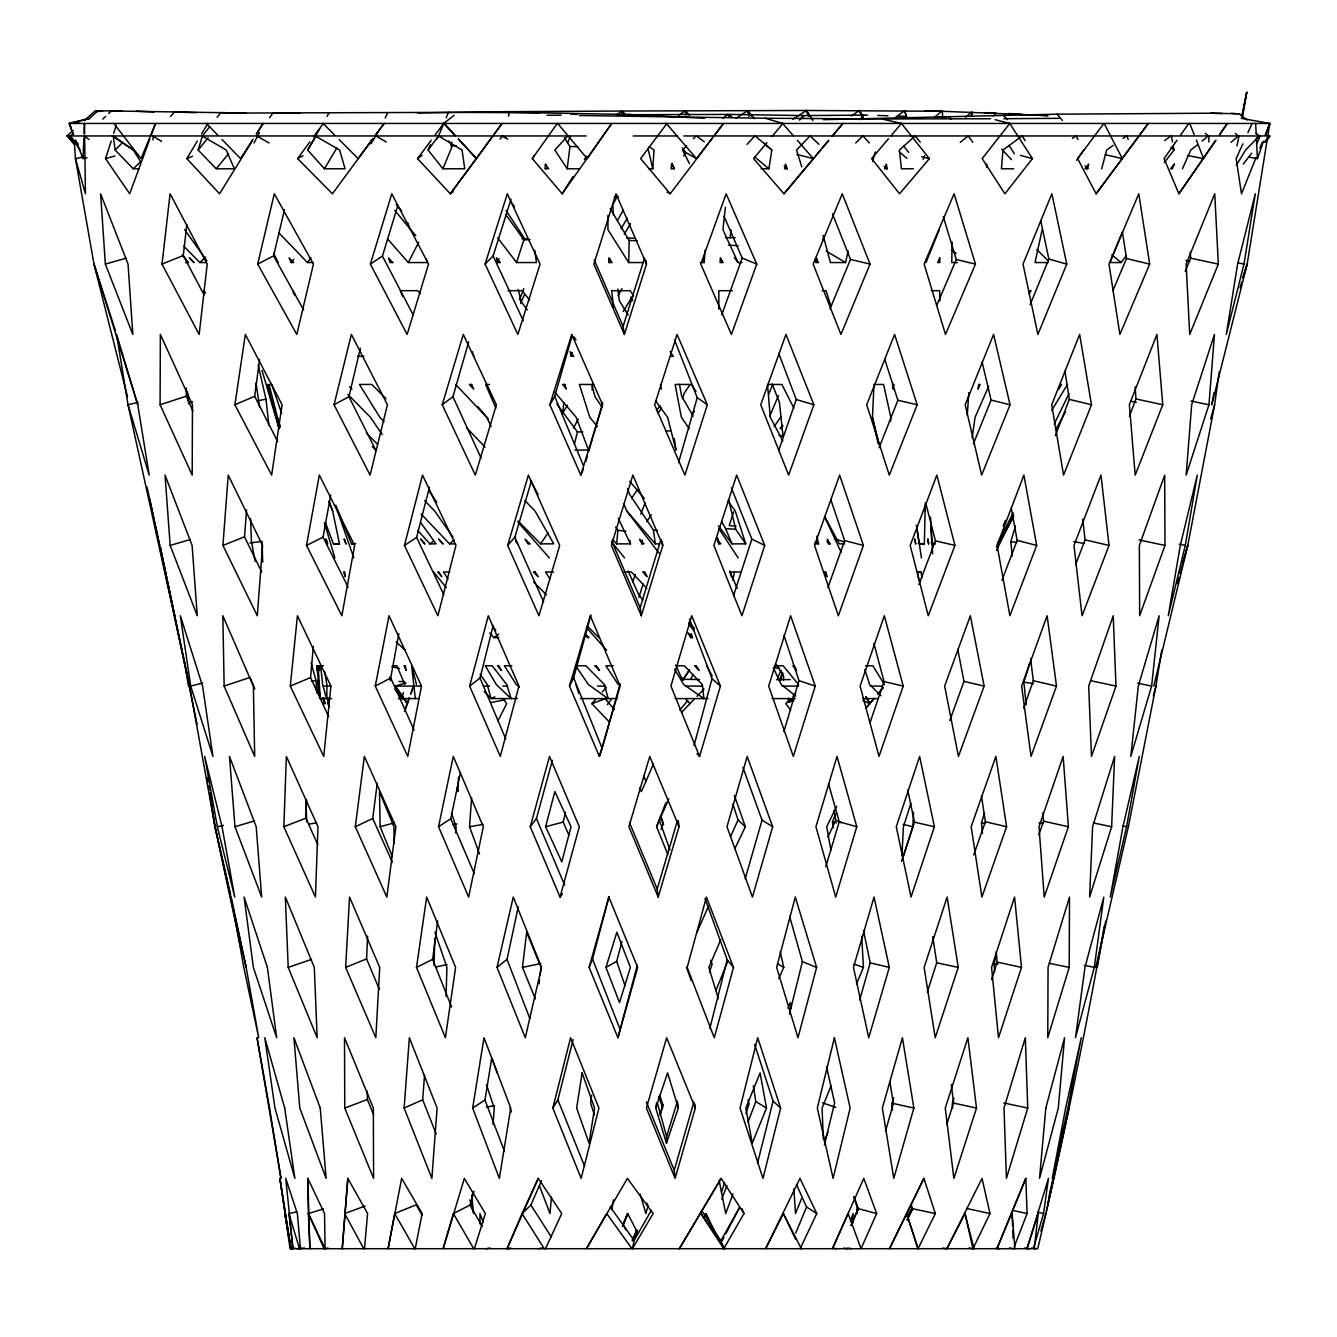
<?xml version="1.0" encoding="UTF-8"?>
<svg xmlns="http://www.w3.org/2000/svg" width="1337" height="1337" viewBox="0 0 1337 1337"><rect width="100%" height="100%" fill="white"/><g stroke="black" fill="none" stroke-linecap="round" stroke-linejoin="round"><path stroke-width="1.5" d="M607.934 215.374L607.934 229.73L628.691 262.553L642.813 262.553M160.089 404.76L160.356 334.434L192.461 404.76L192.194 475.103L160.089 404.76L186.344 396.17L186.227 388.031M718.788 309.148L718.855 290.681L732.308 290.681M1069.216 967.403L1069.5 897.06L1048.058 967.403L1047.757 1037.729L1069.216 967.403L1049.344 963.292M317.721 680.349L318.29 692.549M986.622 167.209L986.656 164.083M1208.849 141.989L1208.899 135.956M621.839 115.183L621.906 111.038L806.445 110.486L942.418 111.289L1021.903 114.447L1008.666 113.511M656.584 1102.841L655.748 1108.055L666.461 1143.219L666.595 1136.55L677.475 1101.086M628.691 262.553L629.175 240.476L610.19 208.622M952.195 242.03L951.727 262.553L957.376 262.553M434.024 965.331L434.776 938.44M446.073 996.349L446.909 967.403L434.96 932.24M921.444 557.93L916.48 525.307L919.221 543.858L924.352 543.858L925.304 502.896M283.845 826.734L286.369 756.408L317.972 826.734L315.432 897.06L283.845 826.734L305.872 818.16L306.541 799.543M852.789 1223.322L853.156 1213.545L850.349 1221.366M87.072 157.799L83.028 158.618L83.88 137.928M84.047 133.8L84.482 123.455L84.632 133.8M1111.632 826.734L1114.623 756.408L1092.596 826.734L1089.605 897.06L1111.632 826.734L1093.315 822.923M379.374 989.447L366.605 958.896L367.608 936.05M458.541 777.098L457.906 791.571L456.652 787.66M890.609 421.372L890.793 417.278L883.59 384.454L874.014 384.454L872.443 417.278L878.125 443.767M328.016 697.797L327.715 703.663L329.537 707.173M901.923 855.697L903.411 826.734L910.898 803.303M903.478 856.048L912.837 826.734L913.572 812.261M345.648 967.403L349.542 897.06L379.725 967.403L375.831 1037.729L345.648 967.403L366.605 958.896M318.691 692.549L318.925 688.538M700.304 262.553L704.215 262.553L705.034 250.236M493.069 1124.601L494.205 1108.055L486.451 1084.608M648.729 168.78L652.79 168.78L654.044 150.028L649.23 146.769M479.548 854.092L469.554 826.734L471.577 797.788M967.236 415.222L968.84 392.66M404.125 1108.055L409.356 1037.729L437.099 1108.055L431.868 1178.382L404.125 1108.055L422.693 1099.799L424.548 1074.981M222.928 545.429L228.226 475.103L262.587 545.429L257.289 615.755L222.928 545.429L244.521 536.839L246.56 509.949M455.616 832.951L456.101 826.734L451.471 813.063M660.645 1113.922L662.951 1105.047L659.743 1095.237M971.214 116.269L972.066 112.141L971.581 116.269M347.821 1178.382L342.239 1248.708L347.821 1178.382L367.608 1213.545L364.466 1248.708M1208.949 404.76L1214.464 334.434L1191.668 404.76L1186.153 475.103L1208.949 404.76L1190.983 401M783.398 680.199L783.699 676.388L776.362 664.573M328.651 716.665L310.568 677.575L313.343 646.389M551.462 1196.999L549.992 1213.545L539.413 1185.785M641.91 543.858L639.654 539.179L643.916 543.858L641.91 543.858L642.245 540.148M730.203 237.936L730.955 229.73M629.744 540.298L630.462 543.858L616.624 543.858L617.928 530.338L615.605 527.079M290.279 686.082L297.432 615.755L330.907 686.082L323.738 756.408L290.279 686.082L310.568 677.575M1151.625 686.082L1159.129 615.755L1138.305 686.082L1130.801 756.408L1151.625 686.082L1137.586 683.157M609.137 262.553L608.903 257.857L612.079 262.553L609.137 262.553L609.588 258.409M725.406 207.168L722.933 229.73L738.057 262.553L742.068 262.553M1034.286 1248.708L1038.214 1213.545L1027.017 1248.708L1048.442 1178.382L1043.579 1213.545L1033.902 1246.752M162.011 264.108L170.083 193.781L207.218 264.108L199.146 334.434L162.011 264.108L183.269 255.534L186.829 224.499M562.476 414.47L563.88 402.571M535.318 998.856L522.483 967.403L526.678 932.24L541.017 967.403L540.031 975.676M539.045 983.948L539.53 979.804M579.539 168.78L567.206 168.78L569.946 146.552L564.381 137.728M152.853 139.967L153.354 135.956M355.308 826.734L364.349 756.408L395.886 826.734L386.844 897.06L355.308 826.734L372.722 818.478L377.235 783.315M451.588 1007.045L432.653 959.314L437.65 920.942M592.107 390.036L592.859 384.103M591.622 1095.371L590.586 1103.242L594.464 1115.058M857.535 1207.344L856.699 1213.545L857.769 1207.695M277.712 441.645L254.665 396.27L259.545 359.87M1094.301 967.403L1103.794 897.06L1084.959 967.403L1075.466 1037.729L1094.301 967.403L1084.223 965.297M1153.781 686.082L1187.774 545.429L1214.631 404.76L1219.277 371.669M972.166 437.784L975.057 417.278L988.712 386.276M416.492 967.403L426.687 897.06L455.599 967.403L445.405 1037.729L416.492 967.403L432.653 959.314M234.894 404.76L245.34 334.434L282.09 404.76L271.645 475.103L234.894 404.76L254.665 396.27M761.087 168.78L768.892 168.78L771.817 150.028L764.062 143.226M1243.978 264.108L1255.309 193.781L1237.611 264.108L1226.296 334.434L1243.978 264.108L1237.878 262.854M1241.154 118.308L1269.799 123.455L1247.154 264.108L1211.79 404.76L1213.979 392.71M472.646 1108.055L483.994 1037.729L510.734 1108.055L499.37 1178.382L472.646 1108.055L484.963 1100.017L491.782 1057.818M1095.755 967.403L1128.378 826.734L1155.92 686.082L1161.786 649.916M611.828 1209.634L613.482 1199.874M295.093 1248.123L290.981 1248.708L279.901 1178.382L290.079 1248.708L1037.746 1248.708C1062.982 1141.898 1085.059 1034.27 1104.262 926.223M1242.524 117.004L1246.736 92.303L1241.655 116.82M1185.284 545.429L1197.284 475.103L1180.287 545.429L1168.287 615.755L1185.284 545.429L1179.167 544.159M1126.573 826.734L1139.274 756.408L1122.963 826.734L1110.262 897.06L1126.573 826.734L1122.512 825.898M306.507 545.429L319.326 475.103L354.656 545.429L341.837 615.755L306.507 545.429L323.036 537.173L330.74 494.974M414.086 730.052L390.722 677.993L398.844 633.588M1097.226 967.403L1105.682 921.176M422.275 1215.433L416.191 1204.821L394.666 1213.545L388.114 1248.708L401.635 1178.382L422.174 1213.545L415.205 1248.708M405.896 700.036L402.153 698.582L403.289 692.549M1242.424 114.815L1246.736 92.303M375.262 686.082L389.034 615.755L421.506 686.082L407.752 756.408L375.262 686.082L390.722 677.993M1087.7 168.78L1088.652 164.083L1085.126 168.78L1087.7 168.78L1085.092 165.855M438.553 826.734L453.26 756.408L483.325 826.734L468.635 897.06L438.553 826.734L450.753 818.712L460.429 772.485M610.107 1206.676L634.156 1240.485L632.418 1248.708L653.141 1213.545L627.421 1178.382L586.425 1248.708L606.697 1213.545L631.95 1248.708M1236.909 146L1239.031 135.956M529.836 1018.577L507.041 959.348L518.271 906.837M732.743 580.158L734.481 572.002M1042.158 229.73L1035.022 262.553L1048.091 262.553M823.174 235.513L830.411 262.553L845.586 262.553L848.126 250.955M1049.144 1195.963L1054.926 1169.591L1053.088 1177.412M1046.303 1211.523L1068.998 1108.055M545.329 168.78L545.262 164.083L548.605 168.78L545.329 168.78L546.181 164.902M497.03 967.403L513.274 897.06L541.535 967.403L525.291 1037.729L497.03 967.403L507.041 959.348M375.964 450.586L348.94 396.671L360.338 348.238M257.69 264.108L274.302 193.781L313.426 264.108L296.814 334.434L257.69 264.108L273.567 255.868L284.48 209.658M450.987 145.917L451.906 142.073M822.857 240.008L823.809 236.014M568.944 835.174L563.178 822.088L565.568 812.194M824.377 1145.09L834.622 1102.891L826.517 1066.725M574.442 444.018L577.417 431.884L556.877 404.025M334.049 404.76L351.38 334.434L387.429 404.76L370.082 475.103L334.049 404.76L348.94 396.671M789.448 1014.098L802.401 961.654L789.582 916.363M505.804 739.144L480.033 678.043L493.186 625.549M757.461 1163.407L773.087 1101.12L754.636 1044.464M780.624 1108.055L762.976 1178.382L740.063 1108.055L757.711 1037.729L780.624 1108.055L773.087 1101.12M552.833 1108.055L570.598 1037.729L598.926 1108.055L581.144 1178.382L552.833 1108.055L557.88 1099.916L573.105 1039.634M709.83 1028.42L727.211 959.816L705 898.481M404.459 545.429L422.509 475.103L455.934 545.429L437.884 615.755L404.459 545.429L416.592 537.39L429.478 487.153M1153.313 696.126L1155.92 686.082M545.63 826.734L554.855 791.571L571.033 826.734L561.807 861.897L545.63 826.734L563.178 822.088M637.298 965.247L617.928 1037.729L589.116 967.403L592.542 959.097L609.037 896.525M625.031 985.753L616.708 961.387L621.922 941.482M1101.721 168.78L1106.652 150.028L1113.22 145.332M469.638 686.082L488.289 615.755L518.957 686.082L500.305 756.408L469.638 686.082L480.033 678.043M816.623 967.403L797.988 1037.729L776.647 967.403L795.298 897.06L816.623 967.403L802.401 961.654M694.02 745.561L712.036 678.728L689.541 619.115M994.644 971.765L994.076 963.476L996.282 955.403M530.254 826.734L549.507 756.408L579.305 826.734L560.053 897.06L530.254 826.734L536.438 818.562L552.382 760.302M648.027 1205.74L645.871 1213.545L640.105 1194.008M733.512 967.403L714.276 1037.729L687.185 967.403L706.437 897.06L733.512 967.403L727.211 959.816M573.657 677.759L602.218 748.57L599.36 756.408L569.495 686.082L573.657 677.759L590.971 614.886M602.77 746.614L620.067 683.759M780.106 679.948L782.195 672.344M1177.245 583.6L1178.916 577.567M1180.019 573.556L1187.774 545.429L1182.66 563.011M571.25 356.31L570.047 351.631L573.824 356.31L571.25 356.31L572.37 352.366M589.116 967.403L608.853 897.06L637.665 967.403L617.928 1037.729M1210.67 418.832L1214.631 404.76M859.641 1000.093L870.203 962.874L863.501 930.602M885.595 1130.885L893.4 1103.526L889.807 1081.432M913.873 1108.055L893.784 1178.382L882.336 1108.055L902.408 1037.729L913.873 1108.055L893.4 1103.526M1040.854 1231.126L1045.868 1213.545M583.467 468.886L580.793 475.103L549.875 404.76L554.688 396.437L572.219 335.453M585.84 461.432L587.528 455.533M588.664 451.588L602.786 402.437M442.229 404.76L463.287 334.434L496.378 404.76L475.32 475.103L442.229 404.76L452.942 396.721L468.719 341.787M678.544 462.602L697.245 397.641L674.433 339.765M482.239 1226.413L469.989 1205.088L473.966 1191.25M745.194 878.743L762.04 820.149L742.937 767.388M772.669 826.734L752.447 897.06L726.977 826.734L747.182 756.408L772.669 826.734L762.04 820.149M674.884 1176.376L674.232 1170.326L693.903 1101.955M695.324 1108.055L675.101 1178.382L646.423 1108.055L666.645 1037.729L695.324 1108.055L694.889 1104.028M469.989 1205.088L453.393 1213.545L443.132 1248.708L464.34 1178.382L485.348 1213.545L474.401 1248.708M889.306 967.403L868.732 1037.729L853.474 967.403L874.047 897.06L889.306 967.403L870.203 962.874M507.676 545.429L528.399 475.103L559.685 545.429L538.945 615.755L507.676 545.429L514.845 537.24L531.541 480.585M569.495 686.082L590.285 615.755L620.151 686.082L599.36 756.408M783.883 731.623L798.991 680.633L783.95 635.309M508.444 116.219L509.631 112.258L628.607 114.497L704.766 118.291M678.277 820.701L679.046 826.734L658.205 897.06L657.186 889.021L677.458 820.634M699.585 756.408L720.426 686.082L691.747 615.755L670.907 686.082L699.585 756.408L696.928 753.633M825.765 866.727L839.235 821.787L828.505 783.616M856.783 826.734L835.709 897.06L815.938 826.734L837.012 756.408L856.783 826.734L839.235 821.787M1012.176 556.058L1010.805 541.569L1015.502 525.942M872.576 161.276L875.384 151.9M982.461 833.235L981.492 822.89L984.433 813.113M953.949 1098.345L952.178 1104.195L952.579 1108.34M1239.984 287.89L1241.772 281.94M1242.975 277.979L1247.154 264.108L1242.758 277.778M1027.735 1108.055L1006.41 1178.382L1004.003 1108.055L1025.329 1037.729L1027.735 1108.055L1003.786 1102.958M370.382 264.108L391.774 193.781L428.525 264.108L407.133 334.434L370.382 264.108L382.432 256.069L397.891 205.28M662.183 541.401L662.768 545.429L641.309 615.755L640.139 607.717L661.013 539.329M1026.164 704.9L1023.891 682.154L1029.841 662.6M202.054 135.956L226.237 150.028L234.343 168.78L216.243 168.78L198.143 150.028L202.439 135.956L209.759 126.631M549.875 404.76L571.718 334.434L602.619 404.76L580.793 475.103M605.945 967.403L616.858 932.24L630.395 967.403L619.499 1002.566L605.945 967.403L616.708 961.387M815.252 686.082L793.309 756.408L768.691 686.082L790.618 615.755L815.252 686.082L798.991 680.633M645.838 260.097L646.49 264.108L624.396 334.434L623.092 326.412L644.568 258.024M485.097 264.108L507.308 193.781L540.064 264.108L517.854 334.434L485.097 264.108L493.119 255.919L511.018 199.263M745.946 1113.637L749.054 1103.794L748.085 1099.85M534.716 250.236L536.455 262.553L516.583 262.553L523.87 239.758L505.988 214.873M638.802 597.555L643.13 583.985M707.34 404.76L684.895 475.103L654.629 404.76L677.074 334.434L707.34 404.76L697.245 397.641M991.519 979.737L997.151 962.088L996.215 951.693M946.68 1124.584L953.582 1103.092L951.309 1084.474M976.511 1108.055L953.883 1178.382L945.259 1108.055L967.888 1037.729L976.511 1108.055L953.582 1103.092M149.794 139.081L129.706 193.781L105.539 158.618L111.222 141.037M113.745 133.215L116.269 125.411M733.645 511.87L729.25 525.508L736.085 526.377M927.276 992.138L936.736 962.774L932.741 936.602M733.478 595.767L751.845 539.129L731.372 487.804M764.714 545.429L741.935 615.755L713.874 545.429L736.67 475.103L764.714 545.429L751.845 539.129M721.445 1192.286L724.637 1182.526M958.211 967.403L935.215 1037.729L924.134 967.403L947.131 897.06L958.211 967.403L936.736 962.774M1021.501 967.403L998.488 1037.729L991.553 967.403L1014.566 897.06L1021.501 967.403L997.151 962.088M901.506 861.262L914.491 822.188L907.756 790.033M934.396 826.734L911.032 897.06L896.275 826.734L919.639 756.408L934.396 826.734L914.491 822.188M655.748 1108.055L667.614 1072.892L678.327 1108.055L666.461 1143.219M870.036 722.648L884.024 681.569L873.897 643.314M682.355 398.81L684.377 392.894L690.143 384.521M659.592 1114.841L662.951 1105.047M1038.832 834.84L1043.528 821.169L1042.91 812.896M1068.38 826.734L1044.23 897.06L1038.999 826.734L1063.149 756.408L1068.38 826.734L1043.528 821.169M778.669 450.536L796.267 399.512L778.769 353.52M903.227 686.082L879.011 756.408L860.092 686.082L884.325 615.755L903.227 686.082L884.024 681.569M409.44 697.797L404.509 711.485L409.306 697.797M1115.977 686.082L1091.477 756.408L1088.702 686.082L1113.22 615.755L1115.977 686.082L1090.708 680.7M709.412 972.066L712.153 964.244L710.783 960.334M973.72 854.928L985.386 821.72L981.408 795.599M1006.594 826.734L981.876 897.06L971.18 826.734L995.881 756.408L1006.594 826.734L985.386 821.72M1023.641 708.192L1033.3 680.717L1030.576 658.489M1249.46 157.231L1257.432 158.618L1263.615 141.037M1265.688 135.171L1269.799 123.455L69.156 123.455L73.535 134.552M893.801 1097.894L891.712 1103.744L892.431 1109.961M827.937 587.511L844.65 540.633L830.795 499.603M863.401 545.429L838.332 615.755L814.551 545.429L839.636 475.103L863.401 545.429L844.65 540.633M813.865 404.76L788.646 475.103L760.736 404.76L785.955 334.434L813.865 404.76L796.267 399.512M721.779 314.713L742.202 258.058L724.002 216.243M756.759 264.108L731.406 334.434L700.789 264.108L726.141 193.781L756.759 264.108L742.202 258.058M1164.978 545.429L1139.659 615.755L1139.358 545.429L1164.694 475.103L1164.978 545.429L1138.957 539.914M1056.497 686.082L1031.028 756.408L1021.635 686.082L1047.105 615.755L1056.497 686.082L1033.3 680.717M949.771 720.526L963.994 681.419L957.743 649.247M660.996 829.542L663.135 823.726L660.411 815.954M984.132 686.082L958.445 756.408L944.657 686.082L970.361 615.755L984.132 686.082L963.994 681.419M151.231 135.171L155.543 123.455L141.07 158.618L113.795 123.455M632.585 582.046L635.376 574.475M721.796 1199.139L726.91 1185.451M732.977 1194.008L725.69 1213.545L719.122 1180.337M519.541 299.889L523.77 288.675M918.853 584.57L935.432 540.85L925.639 502.662M954.936 545.429L928.262 615.755L910.196 545.429L936.869 475.103L954.936 545.429L935.432 540.85M640.807 514.21L645.119 502.913M748.001 1122.094L755.806 1101.588L753.333 1085.828M1001.948 580.291L1017.156 540.382L1011.307 508.227M1036.676 545.429L1009.886 615.755L997.084 545.429L1023.891 475.103L1036.676 545.429L1017.156 540.382M1129.414 416.191L1135.982 398.944L1135.113 386.794M497.448 262.553L496.528 257.857L500.305 262.553L497.448 262.553L498.918 258.726M1075.617 564.548L1085.092 539.83L1082.719 519.14M1109.042 545.429L1082.051 615.755L1073.995 545.429L1100.969 475.103L1109.042 545.429L1085.092 539.83M667.848 854.493L656.567 826.734L665.809 802.868M1055.361 435.695L1069.333 399.362L1064.937 371.051M1025.797 1178.382L996.951 1248.708L1025.797 1178.382L1027.134 1213.545L1014.181 1246.869M627.471 1214.029L623.326 1224.659L625.933 1229.99M632.735 1240.636L636.88 1229.99M1162.755 404.76L1135.18 475.103L1129.364 404.76L1156.923 334.434L1162.755 404.76L1135.982 398.944M879.061 447.795L897.879 400.264L884.726 359.235M917.165 404.76L889.289 475.103L866.727 404.76L894.603 334.434L917.165 404.76L897.879 400.264M1091.493 404.76L1063.567 475.103L1051.718 404.76L1079.644 334.434L1091.493 404.76L1069.333 399.362M923.082 159.404L924.586 155.644M622.474 1226.497L627.688 1213.545L636.746 1231.126L633.103 1239.917M1256.028 157.666L1241.488 193.781L1236.157 158.618L1242.858 143.811M1259.855 148.156L1262.145 142.457M1265.22 134.853L1269.799 123.455M926.006 262.553L939.276 229.73M715.947 990.466L728.03 960.601M1010.053 404.76L981.659 475.103L965.197 404.76L993.575 334.434L1010.053 404.76L991.101 400.081L982.093 361.943M831.062 1085.845L822.071 1108.055L823.341 1139.074M824.244 1141.363L827.987 1132.121M801.498 1198.737L795.515 1213.545L793.844 1188.727M973.386 443.784L991.101 400.081M766.502 1108.055L752.23 1143.219L745.845 1108.055L760.101 1072.892L766.502 1108.055L755.806 1101.588M1003.168 526.043L1005.457 520.427M1122.595 231.652L1110.011 262.553L1121.074 262.553L1126.072 255.985M1185.217 271.478L1190.632 258.175L1190.314 251.974M1218.341 264.108L1189.713 334.434L1186.136 264.108L1214.748 193.781L1218.341 264.108L1190.632 258.175M780.006 680.767L783.081 673.263M1030.125 304.686L1048.86 259.06L1040.788 220.889M1066.759 264.108L1037.88 334.434L1023.006 264.108L1051.885 193.781L1066.759 264.108L1048.86 259.06M443.884 123.238L438.536 135.956L462.034 150.028L464.741 168.78L442.898 168.78L452.391 145.716L448.814 140.987M830.043 308.83L850.499 259.411L832.466 213.803M870.036 264.108L840.956 334.434L813.163 264.108L842.26 193.781L870.036 264.108L850.499 259.411M622.574 1225.862L627.688 1213.545M632.317 1240.636L636.746 1229.99M833.152 827.687L832.466 821.72L835.592 814.183M795.716 1233.115L806.562 1206.977L796.451 1184.482M567.573 142.842L569.963 137.109M856.449 984.049L863.435 967.403L861.713 936.368M446.174 117.806L448.463 112.358L245.941 113.043L96.932 110.737L94.96 111.138L84.03 120.798M769.694 416.225L778.452 395.585M1112.835 290.814L1126.523 258.509L1122.478 232.387M1149.686 264.108L1119.888 334.434L1108.991 264.108L1138.79 193.781L1149.686 264.108L1126.523 258.509M936.853 305.137L956.289 259.512L943.237 216.544M975.458 264.108L945.493 334.434L924.134 264.108L954.1 193.781L975.458 264.108L956.289 259.512M442.898 168.78L428.124 150.028L430.414 144.663M720.827 939.644L708.861 967.403L718.353 998.655M1257.098 142.992L1260.139 135.956M545.513 1248.708L561.724 1213.545L538.259 1178.382L507.057 1248.708L522.048 1213.545L530.923 1205.072L541.468 1180.738M787.961 1008.115L790.368 1002.566L791.337 1008.416M653.542 763.811L641.426 791.571L639.721 787.877M254.013 142.992L259.378 132.664M656.567 826.734L668.751 798.974M998.455 543.858L1013.73 516.517M768.725 393.914L772.819 384.588M781.075 670.221L777.783 677.692L780.992 679.781M696.995 932.24L708.426 906.319M876.654 1213.545L861.028 1248.708L848.126 1213.545L832.433 1248.708L863.769 1178.382L876.654 1213.545L858.237 1208.598L854.376 1197.367M782.897 425.467L781.493 428.592L780.089 428.592L782.429 425.467M1182.426 168.78L1190.832 150.028L1197.217 144.914M520.561 303.449L524.672 294.324M730.47 836.778L738.057 819.965L732.96 804.155M778.752 978.5L783.766 967.403L780.206 951.777M1069.032 393.563L1054.158 424.18M1247.906 132.714L1252.101 123.455M538.259 1178.382L522.048 1213.545L544.276 1248.708M827.82 837.079L835.742 820.3L834.154 810.473M800.161 1248.708L816.773 1213.545L799.961 1178.382L765.6 1248.708L783.348 1213.545L801.314 1248.708M734.732 848.945L745.361 826.734L734.381 795.482M996.533 550.426L1013.647 514.795L999.474 542.037M907.205 1219.929L912.586 1208.748L935.332 1213.545L918.068 1248.708L906.636 1213.545L923.9 1178.382L935.332 1213.545M907.171 1219.929L912.586 1208.748M969.074 1247.906L972.952 1248.708L989.998 1213.545L982.026 1178.382L946.88 1248.708L964.963 1213.545L973.988 1248.708M836.678 806.378L826.717 826.734L830.895 850.182M923.9 1178.382L889.489 1248.708L906.636 1213.545L917.951 1248.708M377.87 132.363L371.001 143.778M385.173 118.007L387.78 112.609M997.419 543.858L1013.212 512.873M387.73 239.106L408.32 262.553L418.698 242.248M497.698 721.245L506.723 703.663L503.197 698.867M1055.495 430.029L1065.372 412.08M617.527 195.653L612.764 204.862L613.516 215.257M722.13 1240.82L723.985 1237.277M725.824 1233.733L739.745 1207.194L720.844 1240.82L723.752 1248.708L744.007 1213.545L742.002 1208.681M691.095 678.344L692.95 674.817M573.523 427.924L578.286 418.999M618.129 295.711L621.939 288.642M315.231 135.956L339.665 150.028L345.046 168.78L324.44 168.78L307.677 150.028L319.627 128.853M996.667 547.1L998.655 543.507M1000.628 539.897L1012.544 518.255M907.104 1217.088L912.085 1208.046M534.215 155.56L532.327 158.618L562.208 193.781L572.921 176.618M907.589 1216.336L911.45 1209.367M617.427 220.605L623.527 209.675M721.128 1178.382L679.33 1248.708L721.128 1178.382L744.007 1213.545M651.286 1210.353L634.156 1240.485M621.07 228.711L627.32 218.165M624.279 234.226L630.512 223.663M327.047 116.403L329.002 112.843M324.44 168.78L336.824 147.989M252.175 141.037L219.552 193.781L186.829 158.618L197.341 141.037M201.536 134.001L207.853 123.455M1006.193 528.316L1012.393 517.954M1051.718 410.359L1067.478 384.454M1236.274 165.37L1245.599 150.028L1259.337 135.956L1256.111 133.433M1266.891 139.466L1269.03 135.956L1264.418 142.207M623.259 311.404L632.752 295.861M562.225 413.818L567.49 405.178M632.334 1239.884L637.582 1231.243M307.677 150.028L316.2 136.073M256.52 134.001L263.055 123.455L256.303 134.001M703.897 1217.071L706.07 1213.545L714.426 1231.126M1029.106 293.806L1031.111 290.681L1029.289 290.681M632.535 1239.783L635.911 1234.502M252.944 139.282L240.576 158.618L222.059 139.566M631.849 497.966L637.465 489.459M689.374 670.088L682.655 680.232L689.641 669.937M658.138 413.166L661.497 408.119M584.353 159.571L586.642 156.145M1215.985 140.201L1178.9 193.781L1164.076 158.618L1177.011 140.201M1219.377 135.171L1227.266 123.455L1220.196 133.75M518.154 521.029L540.616 543.858L548.086 532.845M646.79 521.631L651.37 514.879M1265.855 142.207L1270.15 135.956L755.171 135.956L771.817 150.028M269.573 117.823L272.965 112.893L300.34 113.093M1178.9 193.781L1215.467 140.602M683.608 155.911L685.898 152.635L682.221 147.889M774.173 426.536L781.042 416.643M1076.569 160.256L1083.689 150.028M1180.538 135.171L1188.76 123.455M562.208 193.781L611.728 123.455L587.177 158.618L557.679 123.455M692.098 414.587L694.455 411.228M532.327 158.618L557.278 123.455M436.848 139.048L439.305 135.672M656.434 410.71L660.01 405.779M373.023 138.53L332.428 193.781L297.616 158.618L309.85 141.872M313.526 136.842L323.32 123.455M371.719 140.201L358.132 158.618L339.147 139.566M428.124 150.028L438.536 135.956M1096.106 193.781L1148.249 123.455L1096.106 193.781L1077.639 158.618L1103.861 123.455M453.31 191.659L450.335 193.781L417.528 158.618L431.233 140.201M434.96 135.171L443.683 123.455L454.045 115.4M666.962 123.455L640.64 158.618L670.205 193.781L712.354 138.179M278.731 232.705L307.477 262.553L311.07 257.757M560.053 897.06L562.526 893.801M714.827 134.903L723.518 123.455L696.527 158.618L685.898 152.635M607.399 704.599L611.093 699.803M1164.36 162.529L1173.953 150.028L1173.217 146M1243.276 164.083L1251.666 153.153M1009.753 123.455L982.194 158.618L1004.889 193.781L1032.431 158.618L1009.753 123.455L995.179 119.712M217.095 117.305L220.755 112.642L245.941 113.043M291.265 262.553L293.639 262.553L289.043 257.857L291.265 262.553L293.839 259.294M198.143 150.028L208.104 137.761M216.243 168.78L228.594 153.671M499.988 139.081L502.578 135.956L506.105 138.112M866.058 708.058L873.88 698.867M877.874 694.07L883.189 687.686M766.92 142.624L753.6 158.618L783.967 193.781L828.171 141.037M772.251 136.24L782.914 123.455L765.132 118.241L579.255 115.483M783.967 193.781L828.756 140.268M832.199 136.24L842.912 123.455L832.617 135.689M888.487 138.747L871.624 158.618L899.567 193.781L929.382 158.618L901.439 123.455L881.969 118.96L990.583 118.759M891.077 135.689L901.439 123.455M866.276 707.49L874.097 698.315M878.008 693.719L883.222 687.619M679.764 709.997L687.686 700.722M170.501 116.52L174.462 112.024L196.272 112.676M859.691 119.678L863.769 115.116L867.596 115.116M608.669 721.245L591.823 703.663L595.75 699.268M602.302 691.948L606.229 687.552M567.724 135.956L554.822 150.028L567.206 168.78M746.965 144.396L754.887 135.956L696.443 135.956L704.298 141.822M686.616 145.8L682.572 150.028L689.491 163.666M693.368 138.764L696.076 135.956L683.759 135.956M810.005 135.956L796.534 150.028L801.799 166.908M681.502 712.454L694.17 699.268M696.995 696.343L704.031 689.006M790.033 699.268L785.805 703.663L790.668 710.064M792.858 696.343L795.682 693.402M139.165 168.78L133.265 168.78L115.132 150.028L122.369 142.792M855.713 142.992L862.883 135.956M102.815 119.143L105.74 116.352M108.648 113.545L111.573 110.737L122.269 111.222M133.265 168.78L140.602 161.727M799.743 119.812L804.139 115.584L863.769 115.116M792.691 698.148L788.579 702.209L788.329 698.248M183.771 246.142L199.831 262.553L205.664 257.072M73.435 133.148L70.376 135.956L80.07 150.028M88.743 119.143L97.919 110.737L102.498 110.988M799.509 119.795L804.139 115.584L729.3 114.414L616.14 114.748M993.257 115.918L996.266 113.21L984.55 112.676M915.16 135.956L899.383 150.028L901.439 168.78L913.372 168.78M965.765 117.238L971.514 112.141M73.1 130.441L66.85 135.956L586.158 135.956M1231.076 142.34L1238.346 135.956L1235.288 133.433M722.849 118.441L727.512 114.414L729.651 117.422M421.122 514.026L449.55 543.858L454.279 539.881M935.415 116.453L941.783 111.289M960.25 142.34L968.189 135.956M1201.996 141.07L1208.364 135.956L1205.322 133.299M417.746 530.438L429.896 543.858L433.138 541.335M1164.644 140.636L1170.861 135.956M895.021 117.857L904.614 110.653L907.021 117.857M417.528 158.618L422.124 155.293M1123.08 138.296L1126.372 135.956M616.892 114.598L621.906 111.038L626.368 115.333M1072.441 138.296L1075.784 135.956M851.117 115.985L859.641 110.453L863.786 119.411M489.76 632.953L493.804 637.632L498.785 634.223M678.795 115.233L685.246 110.871L689.441 115.166M791.12 700.404L788.446 702.209L793.927 700.789M792.874 119.327L806.445 110.486L812.762 120.046M735.851 118.375L747.667 110.687L754.302 118.659M297.616 158.618L302.964 155.71M494.824 696.878L491.013 698.582L484.211 691.547M186.829 158.618L192.545 156.245M344.762 1108.055L344.511 1037.729L373.341 1108.055L373.591 1178.382L344.762 1108.055L367.357 1099.482L367.324 1091.209M365.068 1206.041L344.662 1213.545L363.748 1248.708M591.823 703.663L604.859 698.867M288.207 967.403L285.333 897.06L314.295 967.403L317.17 1037.729L288.207 967.403L311.488 959.381M224.148 686.082L222.844 615.755L253.378 686.082L254.682 756.408L224.148 686.082L249.969 677.441L254.799 688.939M307.811 1178.382L308.362 1213.545L325.092 1248.708L324.54 1213.545L307.811 1178.382L309.883 1248.708L308.362 1213.545L323.521 1208.932M234.978 826.734L229.463 756.408L256.186 826.734L261.684 897.06L234.978 826.734L254.348 820.885M170.167 545.429L165.036 475.103L192.11 545.429L197.258 615.755L170.167 545.429L190.038 539.613M105.356 264.108L100.593 193.781L128.051 264.108L132.814 334.434L105.356 264.108L126.113 258.191M395.434 686.082L407.384 703.663L395.067 686.082L406.13 682.906M105.539 158.618L114.949 155.961M392.293 856.348L380.126 826.734L393.93 822.957M190.706 686.082L180.345 615.755L202.572 686.082L212.934 756.408L190.706 686.082L202.672 683.073M71.329 129.305L69.357 123.455L87.373 119.026M69.156 123.455L89.295 118.542M73.034 123.455L79.084 121.985M138.129 402.337L128.034 404.76L189.62 686.082L215.006 826.734L241.145 949.053M217.346 826.734L204.661 756.408L222.042 826.734L234.727 897.06L217.346 826.734L223.429 825.397M435.845 966.985L447.126 964.512M522.483 967.403L540.817 963.526M304.385 1247.922L300.474 1248.708L297.349 1213.545L285.75 1178.382L292.953 1248.708L288.876 1213.545L296.764 1211.874M311.905 681.235L315.983 680.433L311.07 662.784M83.629 157.014L75.457 158.618L93.991 264.108L127.466 396.721M490.746 702.527L504.768 699.886M257.957 400.682L265.979 399.195L258.158 364.934M486.3 1248.708L490.228 1247.989M453.076 824.645L456.92 823.96M538.51 1248.708L542.387 1248.023M469.554 826.734L483.041 824.428M309.014 824.11L316.752 822.79M188.701 402.47L192.645 401.819M486.367 1107.036L494.606 1105.699M507.191 1248.708L511.018 1248.089M328.183 1248.106L324.106 1248.708L308.362 1213.545M249.935 542.972L261.952 541.351L262.737 562.041M297.098 1248.708L301.176 1248.19M335.754 505.252L351.598 543.858L355.709 543.591M417.562 112.96L497.531 111.74M823.425 119.678L1057.199 114.18L1062.347 120.397M1222.302 113.495L1210.837 113.21L1239.917 113.795L1238.797 113.795M1211.506 113.21L1056.965 114.18M523.87 239.758L530.12 239.674M1058.937 118.324L1003.719 118.709M452.391 145.716L456.301 145.666M621.906 111.038L497.314 111.74M546.967 115.266L561.072 115.149M521.965 238.738L528.132 238.705M725.389 237.685L735.216 237.635M776.496 679.664L790.2 679.614M96.932 110.737L97.919 110.737M110.603 110.737L111.573 110.737M95.278 111.172L98.236 111.623M136.307 111.188L153.972 111.974M1231.11 113.294L1236.859 113.762M628.607 114.497L657.152 116.001M1003.402 115.199L1007.429 119.645M948.585 116.453L951.443 119.244M881.969 118.96L765.132 118.241M633.186 135.956L677.592 135.956M674.283 168.78L671.09 168.78L671.625 164.083L674.283 168.78L672.06 163.348M787.309 168.78L784.568 168.78L785.521 164.083L787.309 168.78L784.217 166.356M887.216 168.78L884.626 168.78L886.347 164.083L887.216 168.78L884.192 166.306M1013.764 168.78L1001.43 168.78L1002.984 150.028L1022.07 135.956L1025.145 140.636M614.201 196.907L618.379 196.907M626.669 238.12L634.323 238.136M185.626 262.553L188.55 262.553L182.267 254.732M199.831 262.553L206.048 262.553M307.477 262.553L313.176 262.553M408.32 262.553L427.305 262.553L426.202 258.693M722.816 262.553L720.058 262.553L720.376 257.857L722.816 262.553L720.793 259.094M818.11 262.553L815.837 262.553L816.573 257.857L818.11 262.553L814.651 260.297M507.993 290.681L522.115 290.681L529.586 300.056M822.105 290.681L826.049 290.681L830.945 306.123M931.304 290.681L939.644 290.681L939.911 300.942M357.647 356.31L363.865 356.31M670.706 356.31L673.296 356.31L670.121 351.631M489.543 384.454L485.598 384.454L495.893 408.153M593.595 384.454L579.389 384.454L589.784 417.278L597.422 426.653M574.91 450.084L588.514 450.084L576.163 417.278L554.855 392.259M325.409 522.633L333.431 543.858L339.498 543.858L332.646 511.035L329.036 501.275M351.598 543.858L354.89 543.858M429.896 543.858L436.029 543.858L420.62 522.533M449.55 543.858L455.65 543.858M540.616 543.858L553.752 543.858L535.067 511.035L524.856 500.606M623.677 503.748L626.802 511.035L655.28 543.858L659.241 543.858M718.855 543.858L720.86 543.858L717.083 539.179L718.855 543.858L717.618 537.775M718.42 525.809L732.007 543.858L745.695 543.858L735.266 511.035L728.03 501.191M814.4 543.858L818.545 543.858L816.874 536.137M830.127 543.858L828.388 543.858L827.285 539.179L830.127 543.858L826.901 541.518M844.733 543.858L839.285 543.858L824.728 516.517M935.399 543.858L931.939 543.858L930.836 523.352M449.65 571.985L443.383 571.985L448.029 578.904M553.585 571.985L545.529 571.985L549.875 578.904M624.061 571.985L631.398 571.985L646.79 588.397M740.581 571.985L730.236 571.985L737.155 588.397M922.079 577.785L920.942 571.985L917.75 571.985L918.786 580.191M493.804 637.632L498.818 637.632M692.482 637.632L688.104 632.953L690.677 637.632L692.482 637.632L691.279 633.671M317.053 665.759L317.22 670.455L316.969 665.759L318.089 665.759L320.312 698.582L324.456 698.699M323.537 665.759L320.629 665.759L322.668 684.527L326.495 698.582M393.295 665.759L396.872 665.759L404.81 684.527M511.87 665.759L504.4 665.759L516.299 684.527L519.207 687.084M613.299 665.759L605.878 665.759L618.179 684.527M676.505 665.759L684.293 665.759L702.293 684.527L703.897 698.582M774.19 665.759L783.164 665.759L798.507 684.527M865.507 665.759L872.844 665.759L884.426 684.527M323.47 686.082L326.88 686.082M327.181 686.082L330.841 686.082M395.067 686.082L421.255 686.082M483.342 686.082L489.593 686.082M502.729 686.082L506.773 686.082M597.422 686.082L605.527 686.082M686.082 686.082L702.694 686.082M782.245 686.082L798.64 686.082M870.237 686.082L882.487 686.082M320.312 698.582L331.66 698.582M398.393 698.582L418.949 698.582M517.319 698.582L491.013 698.582L487.303 684.527L480.117 674.283M580.459 698.582L617.376 698.582M675.085 698.582L708.008 698.582M772.134 698.582L795.181 698.582M862.783 698.582L878.175 698.582M448.346 112.358L539.83 112.743M934.53 116.77L946.596 116.82M924.686 111.188L942.418 111.289L942.652 117.472M570.949 114.263L577.116 114.33M569.946 146.552L577.851 146.635M665.759 430.865L671.341 430.949M681.118 679.246L699.435 679.564M577.417 431.884L582.899 432.001M1021.418 114.447L1048.041 115.701M629.175 240.476L637.197 240.71M398.944 681.502L404.559 681.669M877.774 115.45L887.935 115.784M898.113 116.118L906.235 116.386M721.579 521.514L725.573 528.583L735.718 529.285L745.695 543.858M728.448 245.089L738.208 245.757M333.431 543.858L339.531 544.293M1036.843 114.915L1047.021 115.65M627.554 488.64L629.66 494.439L653.459 530.12L657.537 530.455M773.956 667.765L779.521 668.233M916.998 571.651L920.942 571.985M918.302 543.273L924.352 543.858M617.928 530.338L625.95 531.19M996.032 1248.156L999.992 1248.708M994.076 963.476L998.121 964.077M847.691 1248.089L851.803 1248.708M981.492 822.89L985.402 823.475M843.697 1248.106L847.742 1248.708M1010.805 541.569L1016.621 542.454M1023.891 682.154L1033.635 683.658M942.652 1248.089L946.629 1248.708M779.036 435.411L783.014 436.079L779.421 402.404L772.168 383.97M1039.033 822.823L1043.094 823.542M1024.643 1248.006L1028.654 1248.708M832.567 1248.006L836.444 1248.708M1073.929 541.619L1084.056 543.524M1187.44 155.51L1203.584 158.618L1196.314 140.101M1031.813 1247.906L1035.857 1248.708M931.17 542.672L935.148 543.474M1009.435 1247.889L1013.446 1248.708M1130.55 401.133L1136.316 402.353M1185.902 260.397L1189.78 261.216M1012.961 1210.503L1027.134 1213.545M1037.512 1212.224L1043.579 1213.545M966.567 1208.447L989.998 1213.545M1105.198 154.657L1122.328 158.618L1104.145 123.455M921.628 156.78L929.382 158.618M391.791 666.678L399.479 668.533M903.093 824.361L912.837 826.734M796.869 154.457L813.297 158.618L797.303 140.268M1020.415 155.376L1032.431 158.618M832.466 821.72L836.477 822.823M834.555 538.778L844.315 541.953M822.489 1102.808L835.826 1107.404M853.992 964.111L863.435 967.403M862.933 700.571L869.886 703.663L865.941 696.627M835.742 820.3L841.157 822.723M667.079 192.093L670.205 193.781M256.838 135.956L269.105 142.992M375.898 135.956L386.226 141.989M777.465 963.71L783.766 967.403M826.216 251.105L845.586 262.553M152.685 135.956L161.593 141.371M502.495 135.956L507.809 139.198M806.562 1206.977L816.773 1213.545M815.169 541.669L818.545 543.858M112.291 135.956L133.366 150.028L140.82 161.961M703.914 698.582L683.692 684.527L674.617 669.168M133.366 150.028L113.261 135.956L115.132 150.028M607.917 698.582L588.38 684.527L575.645 665.759L585.84 665.759L604.391 684.527L608.168 698.582M1240.469 115.032L1247.187 119.962M84.331 135.956L88.877 139.466M795.749 696.025L781.209 684.527L773.271 667.648M684.16 679.731L681.168 677.241L675.72 664.974M1111.816 254.782L1121.074 262.553M754.837 157.014L768.892 168.78M899.183 151.8L906.937 158.334M951.426 249.534L956.039 253.445M712.036 678.728L720.426 686.082M1170.928 147.237L1173.953 150.028M738.057 819.965L745.361 826.734M69.39 135.956L78.432 144.396M396.203 641.86L405.195 650.3M729.3 114.414L732.241 117.205M511.018 698.582L496.294 684.527L485.281 665.759L492.183 665.759L506.74 684.527L511.118 698.582M810.189 135.956L818.979 144.396M1036.793 249.518L1048.492 261.099M880.966 695.775L869.618 684.527L864.855 669.519M323.069 123.455L334.768 135.171M585.506 634.122L588.999 637.632L587.361 637.632L585.339 634.507M385.975 398.727L371.803 384.454L359.436 384.454L379.842 417.278L384.087 421.556M349.609 386.794L351.932 389.134M587.461 626.217L598.826 637.632M533.63 581.979L546.382 594.831M347.871 394.432L370.433 417.278L382.181 434.542M366.338 432.971L377.569 444.385M293.171 293.02L295.477 295.36L292.836 290.681M206.399 123.455L217.797 135.171M424.631 500.606L434.692 511.035L453.076 537.29M372.304 446.575L375.68 450.084M466.529 427.706L485.064 447.11M455.666 384.454L486.701 417.278L491.147 426.386M443.683 123.455L454.63 135.171M458.725 139.566L476.49 158.618L450.335 193.781L502.027 123.455L476.49 158.618L458.307 138.747M685.881 699.268L689.959 703.663M1001.747 149.192L1011.541 159.738M862.917 135.956L869.434 142.992M444.319 123.455L455.516 135.689M612.513 539.379L616.624 543.858M203.525 290.681L205.664 293.02M70.426 138.764L67.869 135.956L74.137 143.778M420.37 293.655L417.679 290.681L400.365 290.681L402.621 296.463M689.173 622.708L694.572 628.691M586.391 627.504L606.614 650.183M782.63 123.455L793.292 135.689M517.887 521.982L549.306 557.93M396.304 204.728L401.735 210.979M666.294 123.455L696.527 158.618M629.727 481.353L644.384 498.534M67.151 135.956L73.819 143.778M753.516 117.857L747.433 110.687L749.071 116.52M477.794 406.548L488.339 419.083M605.126 698.616L614.351 709.579M915.076 135.956L920.291 142.207M394.682 210.327L415.707 235.646M433.589 571.985L446.307 587.628M688.739 624.212L693.987 630.68M611.477 541.752L624.596 557.93M903.611 146.051L908.709 152.435M394.799 689.207L402.136 698.582M497.715 237.936L516.583 262.553M626.802 511.035L659.024 553.083M734.381 257.707L738.057 262.553M968.122 135.956L972.835 142.207M510.801 201.837L514.511 206.75M573.573 336.623L576.03 339.916M655.548 400.866L667.614 417.278L675.954 450.084L674.299 438.62M527.279 309.883L521.129 301.46L518.221 289.577M642.913 600.246L638.184 593.611L628.173 571.049M184.69 229.73L206.951 260.899M812.629 120.046L806.044 110.486L808.484 115.951M689.274 428.759L681.369 417.278L675.135 384.454L691.346 384.454L695.975 391.357M725.038 1248.708L700.872 1213.545L723.752 1248.708M602.235 407.317L595.166 397.022L591.773 385.006M492.367 625.549L495.843 630.73M428.659 490.311L436.781 502.411M633.604 295.861L630.128 290.681L611.611 290.681L613.583 307.092M689.14 622.457L691.346 625.766M718.738 528.399L738.191 557.93M506.038 210.41L525.224 239.574M1008.967 145.415L1014.415 153.738M530.923 1205.072L551.512 1237.277M701.607 1210.436L720.844 1240.82M712.253 1227.633L705.301 1213.478M861.178 113.846L859.056 110.453L863.568 119.411M628.173 315.031L619.399 300.825L617.794 289.026M515.397 540.415L517.536 543.858M865.657 696.627L869.886 703.663M630.579 297.282L632.668 300.792M453.393 1213.545L473.699 1248.708M693.151 416.125L681.703 396.253L679.447 384.371M394.666 1213.545L414.788 1248.708M273.567 255.868L303.649 309.967M706.605 665.759L712.287 675.987M1076.018 135.956L1077.94 139.466M782.897 440.976L770.279 417.278L767.505 384.454L781.878 384.454L793.877 408.153M183.269 255.534L204.21 295.193M530.455 480.05L538.126 494.64M382.432 256.069L413.4 315.298M273.617 253.428L278.246 262.553M323.036 537.173L348.155 587.144M244.521 536.839L261.718 572.002M618.229 518.338L630.462 543.858M783.348 1213.545L795.732 1239.466M416.592 537.39L443.851 594.764M824.461 516.667L841.174 552.298M493.119 255.919L523.302 320.696M643.515 775.861L646.055 781.41M452.942 396.721L481.053 458.056M305.872 818.16L317.838 844.767M372.722 818.478L392.326 862.198M514.845 537.24L543.591 601.867M186.344 396.17L192.912 411.127M702.677 258.994L704.215 262.553M646.49 264.108L615.956 193.781L593.862 264.108L624.396 334.434M594.213 259.879L623.092 326.412M450.753 818.712L474.334 873.83M662.768 545.429L632.852 475.103L611.377 545.429L641.309 615.755M611.828 541.184L640.139 607.717M536.438 818.562L564.632 885.094M725.573 528.583L732.007 543.858M554.688 396.437L583.35 465.41M679.046 826.734L649.749 756.408L628.908 826.734L658.205 897.06M629.46 822.489L657.186 889.021M367.357 1099.482L373.591 1114.69M646.339 1101.889L674.232 1170.326M557.88 1099.916L584.67 1166.432M75.724 140.101L83.028 158.618M422.693 1099.799L436.196 1134.01M1189.763 123.455L1194.125 134.552M328.869 501.392L332.646 511.035M592.542 959.097L620.251 1029.824M472.212 351.631L474 356.31M483.309 1222.336L479.966 1213.545L480 1223.89M510.015 1108.055L511.486 1111.966M484.963 1100.017L504.467 1151.341M1126.89 135.956L1128.194 139.466M69.357 123.455L71.496 129.305M686.433 967.219L691.279 980.623M492.334 1059.222L497.197 1072.892M659.275 819.865L669.937 849.964M337.492 511.035L353.87 557.93M281.656 413.417L271.795 384.454L269.055 384.454L279.918 427.038M658.757 1096.34L662.717 1108.055M661.113 816.974L663.67 824.779M407.685 222.677L409.607 228.56M853.708 1196.648L858.187 1210.453M277.244 417.278L280.369 426.921M575.929 684.527L578.771 693.318M115.35 330.523L93.991 264.108L137.761 404.76L149.192 475.103L128.034 404.76L116.603 334.434L137.761 404.76M911.182 1204.57L912.402 1208.464M689.474 633.671L690.677 637.632M323.621 697.797L325.409 703.663M288.876 1213.545L299.521 1248.708M262.002 370.382L279.166 428.859M646.841 1203.033L648.01 1206.943M324.473 522.767L334.835 557.93M729.701 570.999L731.423 577.016M904.614 110.653L906.653 117.857M267.617 386.376L276.141 417.278M657.403 1103.075L666.595 1136.55M268.954 390.237L270.542 396.036M271.595 399.897L275.823 415.339M469.939 1199.874L473.582 1213.545L471.643 1194.927M188.701 403.891L187.431 391.574M416.542 684.527L411.662 665.759L415.322 698.582M278.831 426.921L276.358 417.278L278.581 427.038M872.443 417.278L879.128 444.302M728.715 499.904L735.718 529.285M647.994 148.557L652.79 168.78M230.749 895.055L215.006 826.734L209.742 794.128M259.645 407.317L256.002 383.117M964.963 1213.545L972.952 1248.708M189.62 686.082L160.356 547.468L197.04 724.253M246.142 967.403L231.201 897.06L243.802 967.403L258.743 1037.729L246.142 967.403L215.006 826.734L209.759 792.574M149.744 499.202L159.738 545.429M160.156 547.435L174.595 615.755L147.07 487.153M660.461 384.454L661.364 389.134M255.2 561.44L251.423 541.351L250.571 518.589M1171.396 135.956L1172.482 141.989M324.54 671.391L326.863 684.527L326.863 698.582M290.981 1248.708L284.898 1213.545L289.494 1240.903M389.852 677.023L390.504 680.767M184.473 661.965L185.141 665.993M185.826 670.004L188.534 686.082M290.146 1244.797L290.797 1248.708L290.179 1244.697M207.118 777.816L207.77 781.894M208.422 785.972L209.09 790.05M279.901 1178.382L287.99 1230.625M288.625 1234.653L289.561 1240.669M685.246 110.871L685.764 114.731M653.459 530.12L655.28 543.858M924.953 506.94L925.455 511.035M677.692 1102.824L678.327 1108.055M265.979 399.195L268.938 425.417M319.944 698.582L316.969 665.759M1014.917 1248.708L1012.109 1213.545L1012.577 1225.962M74.471 144.145L75.457 158.618L85.451 193.781L84.682 137.928M315.983 680.433L316.752 692.884M930.519 517.152L932.608 553.852M1255.644 123.455L1256.178 133.8M1256.379 137.928L1257.432 158.618M1012.744 1230.09L1013.062 1238.363M306.039 801.13L306.658 821.804M394.214 843.279L393.914 826.734L379.474 791.571L380.126 826.734M927.928 539.179L928.563 543.858L927.928 539.179M1045.818 1108.055L1039.534 1178.382L1058.286 1108.055L1064.57 1037.729L1045.818 1108.055M893.784 384.454L893.166 389.134L892.514 384.454L893.784 384.454M582.113 1072.892L576.648 1108.055L589.065 1143.219L594.547 1108.055L582.113 1072.892M978.768 384.454L978.049 389.134L980.088 384.454L978.768 384.454M1065.639 1108.055L1052.252 1178.382L1067.879 1108.055L1081.249 1037.729L1065.639 1108.055M1055.511 1169.591L1047.707 1204.754L1055.511 1169.591M834.388 1037.729L817.325 1108.055L833.085 1178.382L850.148 1108.055L834.388 1037.729M413.517 686.082L410.793 693.903L413.517 686.082M1174.287 164.083L1172.432 168.78L1170.56 168.78L1174.287 164.083M858.237 1208.598L851.168 1225.411L858.237 1208.598M939.71 257.857L937.688 262.553L939.894 262.553L939.71 257.857M1060.676 384.454L1058.603 389.134L1061.595 384.454L1060.676 384.454M384.087 123.455L375.48 135.171L384.087 123.455M193.915 262.553L189.419 257.857L193.915 262.553M392.76 262.553L390.053 262.553L388.499 257.857L392.76 262.553M267.417 384.454L268.804 389.134L267.417 384.454M471.593 384.454L469.404 384.454L473.666 389.134L471.593 384.454M564.866 384.454L562.593 384.454L566.37 389.134L564.866 384.454M327.582 543.858L326.027 539.179L327.582 543.858M346.016 543.858L344.211 539.179L346.016 543.858M424.765 543.858L420.754 539.179L424.765 543.858M442.965 543.858L438.686 539.179L442.965 543.858M529.803 543.858L527.965 543.858L525.123 539.179L529.803 543.858M915.745 543.858L914.658 539.179L915.745 543.858M344.628 571.985L343.542 571.985L345.347 576.682L344.628 571.985M438.67 571.985L437.801 571.985L441.812 576.682L438.67 571.985M535.101 571.985L533.463 571.985L538.126 576.682L535.101 571.985M644.618 571.985L642.813 571.985L647.075 576.682L644.618 571.985M825.714 571.985L824.16 571.985L827.001 576.682L825.714 571.985M319.075 665.759L319.443 670.455L319.075 665.759M405.312 665.759L403.991 665.759L406.181 670.455L405.312 665.759M498.651 665.759L497.581 665.759L501.459 670.455L498.651 665.759M596.335 665.759L594.798 665.759L599.477 670.455L596.335 665.759M696.276 665.759L694.638 665.759L699.017 670.455L696.276 665.759M794.345 665.759L792.874 665.759L796.501 670.455L794.345 665.759M320.245 1108.055L293.906 1037.729L299.789 1108.055L326.128 1178.382L320.245 1108.055M267.383 967.403L244.086 897.06L253.361 967.403L276.675 1037.729L267.383 967.403M284.697 1108.055L264.793 1037.729L274.954 1108.055L294.859 1178.382L284.697 1108.055M324.339 703.663L322.902 697.797L324.339 703.663M269.539 1108.055L257.038 1037.729L280.987 1178.382L269.539 1108.055"/></g></svg>
